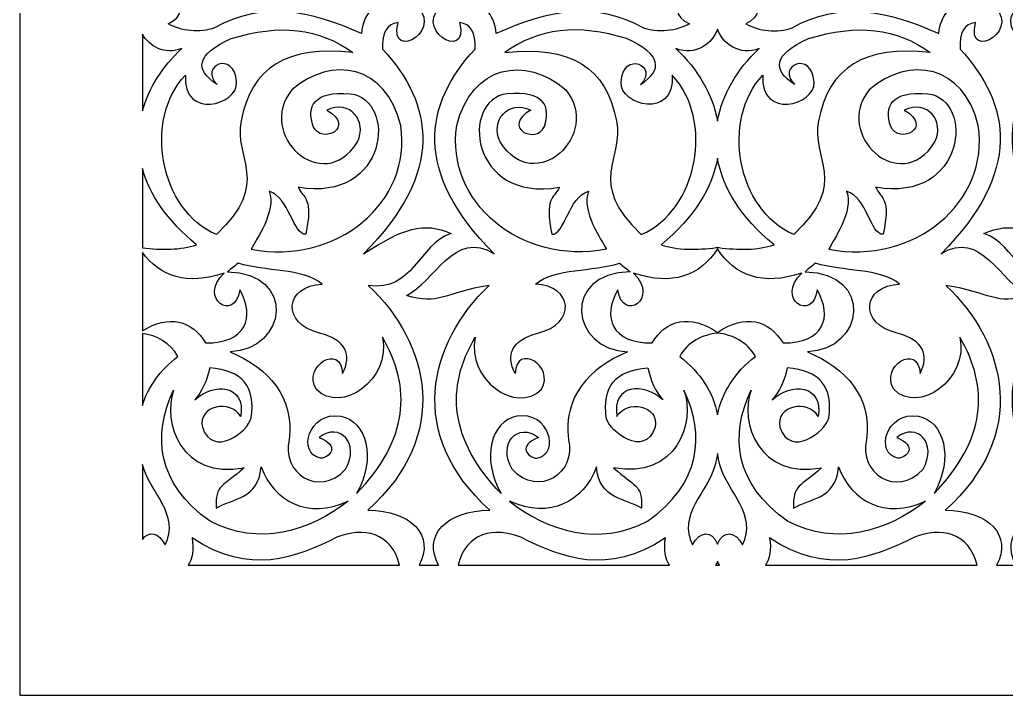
# Model space of a CAD drawing. Header units: millimetres. Extents: x -471 to 529, y -470 to 530.
# Drawn here: x -471 to 30, y -470 to -127 of the extents above; entities that cross this region are included whole.
import ezdxf

# ---------------------------------------------------------------- set-up
doc = ezdxf.new("R2010")
doc.units = ezdxf.units.MM
doc.layers.add('Plan 1', color=7, linetype='Continuous')

msp = doc.modelspace()

# ---------------------------------------------------------------- linework, layer by layer
at = {"layer": 'Plan 1', "color": 17}
for points, knots in [([(-470.84, 529.99), (-470.84, 529.99), (529.16, 529.99), (529.16, 529.99), (529.16, 529.99), (529.16, 529.99), (529.16, -470.01), (529.16, -470.01), (529.16, -470.01), (529.16, -470.01), (-470.84, -470.01), (-470.84, -470.01), (-470.84, -470.01), (-470.84, -470.01), (-470.84, 529.99), (-470.84, 529.99)], [0, 0, 0, 0, 0.2, 0.2, 0.2, 0.2, 0.4, 0.4, 0.4, 0.4, 0.6, 0.6, 0.6, 0.6, 1, 1, 1, 1]), ([(-267.4, 464.04), (-267.4, 464.04), (-259.18, 464.04), (-259.18, 464.04), (-259.18, 464.04), (-267.81, 451.89), (-242.92, 439.17), (-247.68, 458.02), (-247.68, 458.02), (-242.02, 457.47), (-239.41, 452.99), (-239.84, 444.59), (-239.84, 444.59), (-265.67, 416.54), (-271.55, 382.25), (-230.18, 340.74), (-230.18, 340.74), (-250.31, 353.67), (-260.74, 325.81), (-274.63, 319.61), (-274.63, 319.61), (-257.92, 314.32), (-255.46, 321.02), (-232.59, 324.65), (-232.59, 324.65), (-263.75, 295.4), (-274.76, 248.51), (-232.33, 210.64), (-232.33, 210.64), (-257.28, 210.4), (-269.39, 194.33), (-254.22, 176.72), (-254.22, 176.72), (-254.22, 176.72), (-254.21, 176.72), (-254.21, 176.72), (-254.21, 176.72), (-254.21, 176.68), (-254.21, 176.64), (-254.2, 176.61), (-254.2, 176.61), (-254.2, 176.61), (-254.22, 176.61), (-254.22, 176.61), (-254.22, 176.61), (-269.39, 159), (-257.28, 142.94), (-232.33, 142.68), (-232.33, 142.68), (-274.76, 104.82), (-263.75, 57.94), (-232.59, 28.68), (-232.59, 28.68), (-255.46, 32.31), (-257.92, 39.01), (-274.63, 33.71), (-274.63, 33.71), (-260.74, 27.52), (-250.31, -0.34), (-230.18, 12.59), (-230.18, 12.59), (-271.55, -28.92), (-265.67, -63.21), (-239.84, -91.26), (-239.84, -91.26), (-239.41, -99.67), (-242.02, -104.14), (-247.68, -104.69), (-247.68, -104.69), (-242.34, -83.52), (-274.38, -102.17), (-254.36, -115.11), (-254.36, -115.11), (-252.78, -115.81), (-251.14, -116.27), (-249.48, -116.5), (-249.48, -116.5), (-249.48, -116.56), (-249.48, -116.62), (-249.48, -116.68), (-249.48, -116.68), (-249.48, -116.73), (-249.48, -116.79), (-249.48, -116.84), (-249.48, -116.84), (-251.14, -117.07), (-252.78, -117.53), (-254.36, -118.23), (-254.36, -118.23), (-274.38, -131.17), (-242.34, -149.81), (-247.68, -128.65), (-247.68, -128.65), (-242.02, -129.2), (-239.41, -133.67), (-239.84, -142.08), (-239.84, -142.08), (-265.67, -170.12), (-271.55, -204.42), (-230.18, -245.93), (-230.18, -245.93), (-250.31, -233), (-260.74, -260.86), (-274.63, -267.05), (-274.63, -267.05), (-257.92, -272.35), (-255.46, -265.65), (-232.59, -262.01), (-232.59, -262.01), (-263.75, -291.27), (-274.76, -338.16), (-232.33, -376.02), (-232.33, -376.02), (-254.46, -376.25), (-266.49, -388.91), (-258.34, -404.05), (-258.34, -404.05), (-258.34, -404.05), (-268.24, -404.05), (-268.24, -404.05), (-268.24, -404.05), (-260.1, -388.91), (-272.13, -376.25), (-294.25, -376.02), (-294.25, -376.02), (-251.82, -338.16), (-262.83, -291.27), (-293.99, -262.01), (-293.99, -262.01), (-271.12, -265.65), (-268.66, -241.01), (-251.95, -235.71), (-251.95, -235.71), (-265.84, -229.52), (-276.27, -233), (-296.4, -245.93), (-296.4, -245.93), (-255.03, -204.42), (-260.92, -170.12), (-286.74, -142.08), (-286.74, -142.08), (-287.18, -133.67), (-284.56, -129.2), (-278.9, -128.65), (-278.9, -128.65), (-284.25, -149.81), (-252.2, -131.17), (-272.22, -118.23), (-272.22, -118.23), (-273.78, -117.54), (-275.41, -117.08), (-277.05, -116.85), (-277.05, -116.85), (-277.05, -116.79), (-277.04, -116.73), (-277.04, -116.67), (-277.04, -116.67), (-277.04, -116.61), (-277.05, -116.55), (-277.05, -116.49), (-277.05, -116.49), (-275.41, -116.26), (-273.78, -115.8), (-272.22, -115.11), (-272.22, -115.11), (-252.2, -102.17), (-284.25, -83.52), (-278.9, -104.69), (-278.9, -104.69), (-284.56, -104.14), (-287.18, -99.67), (-286.74, -91.26), (-286.74, -91.26), (-260.92, -63.21), (-255.03, -28.92), (-296.4, 12.59), (-296.4, 12.59), (-276.27, -0.34), (-265.84, -3.82), (-251.95, 2.37), (-251.95, 2.37), (-268.66, 7.67), (-271.12, 32.31), (-293.99, 28.68), (-293.99, 28.68), (-262.83, 57.94), (-251.82, 104.82), (-294.25, 142.68), (-294.25, 142.68), (-269.4, 142.93), (-257.28, 158.88), (-272.2, 176.41), (-272.2, 176.41), (-272.2, 176.56), (-272.22, 176.71), (-272.25, 176.86), (-272.25, 176.86), (-257.26, 194.41), (-269.37, 210.4), (-294.25, 210.64), (-294.25, 210.64), (-251.82, 248.51), (-262.83, 295.4), (-293.99, 324.65), (-293.99, 324.65), (-271.12, 321.02), (-268.66, 345.65), (-251.95, 350.96), (-251.95, 350.96), (-265.84, 357.16), (-276.27, 353.67), (-296.4, 340.74), (-296.4, 340.74), (-255.03, 382.25), (-260.92, 416.54), (-286.74, 444.59), (-286.74, 444.59), (-287.18, 452.99), (-284.56, 457.47), (-278.9, 458.02), (-278.9, 458.02), (-283.66, 439.17), (-258.77, 451.89), (-267.4, 464.04)], [0, 0, 0, 0, 0.017544, 0.017544, 0.017544, 0.017544, 0.035088, 0.035088, 0.035088, 0.035088, 0.052632, 0.052632, 0.052632, 0.052632, 0.070175, 0.070175, 0.070175, 0.070175, 0.087719, 0.087719, 0.087719, 0.087719, 0.105263, 0.105263, 0.105263, 0.105263, 0.122807, 0.122807, 0.122807, 0.122807, 0.140351, 0.140351, 0.140351, 0.140351, 0.157895, 0.157895, 0.157895, 0.157895, 0.175439, 0.175439, 0.175439, 0.175439, 0.192982, 0.192982, 0.192982, 0.192982, 0.210526, 0.210526, 0.210526, 0.210526, 0.22807, 0.22807, 0.22807, 0.22807, 0.245614, 0.245614, 0.245614, 0.245614, 0.263158, 0.263158, 0.263158, 0.263158, 0.280702, 0.280702, 0.280702, 0.280702, 0.298246, 0.298246, 0.298246, 0.298246, 0.315789, 0.315789, 0.315789, 0.315789, 0.333333, 0.333333, 0.333333, 0.333333, 0.350877, 0.350877, 0.350877, 0.350877, 0.368421, 0.368421, 0.368421, 0.368421, 0.385965, 0.385965, 0.385965, 0.385965, 0.403509, 0.403509, 0.403509, 0.403509, 0.421053, 0.421053, 0.421053, 0.421053, 0.438596, 0.438596, 0.438596, 0.438596, 0.45614, 0.45614, 0.45614, 0.45614, 0.473684, 0.473684, 0.473684, 0.473684, 0.491228, 0.491228, 0.491228, 0.491228, 0.508772, 0.508772, 0.508772, 0.508772, 0.526316, 0.526316, 0.526316, 0.526316, 0.54386, 0.54386, 0.54386, 0.54386, 0.561404, 0.561404, 0.561404, 0.561404, 0.578947, 0.578947, 0.578947, 0.578947, 0.596491, 0.596491, 0.596491, 0.596491, 0.614035, 0.614035, 0.614035, 0.614035, 0.631579, 0.631579, 0.631579, 0.631579, 0.649123, 0.649123, 0.649123, 0.649123, 0.666667, 0.666667, 0.666667, 0.666667, 0.684211, 0.684211, 0.684211, 0.684211, 0.701754, 0.701754, 0.701754, 0.701754, 0.719298, 0.719298, 0.719298, 0.719298, 0.736842, 0.736842, 0.736842, 0.736842, 0.754386, 0.754386, 0.754386, 0.754386, 0.77193, 0.77193, 0.77193, 0.77193, 0.789474, 0.789474, 0.789474, 0.789474, 0.807018, 0.807018, 0.807018, 0.807018, 0.824561, 0.824561, 0.824561, 0.824561, 0.842105, 0.842105, 0.842105, 0.842105, 0.859649, 0.859649, 0.859649, 0.859649, 0.877193, 0.877193, 0.877193, 0.877193, 0.894737, 0.894737, 0.894737, 0.894737, 0.912281, 0.912281, 0.912281, 0.912281, 0.929825, 0.929825, 0.929825, 0.929825, 0.947368, 0.947368, 0.947368, 0.947368, 0.964912, 0.964912, 0.964912, 0.964912, 1, 1, 1, 1]), ([(25.58, 464.04), (25.58, 464.04), (33.8, 464.04), (33.8, 464.04), (33.8, 464.04), (25.17, 451.89), (50.07, 439.17), (45.3, 458.02), (45.3, 458.02), (50.97, 457.47), (53.57, 452.99), (53.15, 444.59), (53.15, 444.59), (27.33, 416.54), (21.43, 382.25), (62.8, 340.74), (62.8, 340.74), (42.68, 353.67), (32.25, 357.16), (18.35, 350.96), (18.35, 350.96), (35.06, 345.65), (37.53, 321.02), (60.39, 324.65), (60.39, 324.65), (29.23, 295.4), (18.23, 248.51), (60.65, 210.64), (60.65, 210.64), (35.77, 210.4), (23.65, 194.41), (38.65, 176.86), (38.65, 176.86), (38.62, 176.71), (38.62, 176.56), (38.59, 176.41), (38.59, 176.41), (23.68, 158.88), (35.81, 142.93), (60.65, 142.68), (60.65, 142.68), (18.23, 104.82), (29.23, 57.94), (60.39, 28.68), (60.39, 28.68), (37.53, 32.31), (35.06, 7.67), (18.35, 2.37), (18.35, 2.37), (32.25, -3.82), (42.68, -0.34), (62.8, 12.59), (62.8, 12.59), (21.43, -28.92), (27.33, -63.21), (53.15, -91.26), (53.15, -91.26), (53.57, -99.67), (50.97, -104.14), (45.3, -104.69), (45.3, -104.69), (50.66, -83.52), (18.6, -102.17), (38.62, -115.11), (38.62, -115.11), (40.19, -115.8), (41.81, -116.26), (43.45, -116.49), (43.45, -116.49), (43.45, -116.55), (43.45, -116.61), (43.45, -116.67), (43.45, -116.67), (43.45, -116.73), (43.45, -116.79), (43.45, -116.85), (43.45, -116.85), (41.81, -117.08), (40.19, -117.54), (38.62, -118.23), (38.62, -118.23), (18.6, -131.17), (50.66, -149.81), (45.3, -128.65), (45.3, -128.65), (50.97, -129.2), (53.57, -133.67), (53.15, -142.08), (53.15, -142.08), (27.33, -170.12), (21.43, -204.42), (62.8, -245.93), (62.8, -245.93), (42.68, -233), (32.25, -229.52), (18.35, -235.71), (18.35, -235.71), (35.06, -241.01), (37.53, -265.65), (60.39, -262.01), (60.39, -262.01), (29.23, -291.27), (18.23, -338.16), (60.65, -376.02), (60.65, -376.02), (38.53, -376.25), (26.5, -388.91), (34.65, -404.05), (34.65, -404.05), (34.65, -404.05), (24.74, -404.05), (24.74, -404.05), (24.74, -404.05), (32.89, -388.91), (20.86, -376.25), (-1.27, -376.02), (-1.27, -376.02), (41.17, -338.16), (30.15, -291.27), (-1.01, -262.01), (-1.01, -262.01), (21.86, -265.65), (24.32, -272.35), (41.04, -267.05), (41.04, -267.05), (27.15, -260.86), (16.72, -233), (-3.41, -245.93), (-3.41, -245.93), (37.96, -204.42), (32.06, -170.12), (6.25, -142.08), (6.25, -142.08), (5.81, -133.67), (8.43, -129.2), (14.08, -128.65), (14.08, -128.65), (8.74, -149.81), (40.78, -131.17), (20.76, -118.23), (20.76, -118.23), (19.19, -117.53), (17.54, -117.07), (15.88, -116.84), (15.88, -116.84), (15.88, -116.79), (15.89, -116.73), (15.89, -116.68), (15.89, -116.68), (15.89, -116.62), (15.88, -116.56), (15.88, -116.5), (15.88, -116.5), (17.54, -116.27), (19.19, -115.81), (20.76, -115.11), (20.76, -115.11), (40.78, -102.17), (8.74, -83.52), (14.08, -104.69), (14.08, -104.69), (8.43, -104.14), (5.81, -99.67), (6.25, -91.26), (6.25, -91.26), (32.06, -63.21), (37.96, -28.92), (-3.41, 12.59), (-3.41, 12.59), (16.72, -0.34), (27.15, 27.52), (41.04, 33.71), (41.04, 33.71), (24.32, 39.01), (21.86, 32.31), (-1.01, 28.68), (-1.01, 28.68), (30.15, 57.94), (41.17, 104.82), (-1.27, 142.68), (-1.27, 142.68), (23.68, 142.94), (35.79, 159), (20.62, 176.61), (20.62, 176.61), (20.62, 176.61), (20.61, 176.61), (20.61, 176.61), (20.61, 176.61), (20.62, 176.64), (20.62, 176.68), (20.62, 176.72), (20.62, 176.72), (20.62, 176.72), (20.62, 176.72), (20.62, 176.72), (20.62, 176.72), (35.79, 194.33), (23.68, 210.4), (-1.27, 210.64), (-1.27, 210.64), (41.17, 248.51), (30.15, 295.4), (-1.01, 324.65), (-1.01, 324.65), (21.86, 321.02), (24.32, 314.32), (41.04, 319.61), (41.04, 319.61), (27.15, 325.81), (16.72, 353.67), (-3.41, 340.74), (-3.41, 340.74), (37.96, 382.25), (32.06, 416.54), (6.25, 444.59), (6.25, 444.59), (5.81, 452.99), (8.43, 457.47), (14.08, 458.02), (14.08, 458.02), (9.32, 439.17), (34.21, 451.89), (25.58, 464.04)], [0, 0, 0, 0, 0.017544, 0.017544, 0.017544, 0.017544, 0.035088, 0.035088, 0.035088, 0.035088, 0.052632, 0.052632, 0.052632, 0.052632, 0.070175, 0.070175, 0.070175, 0.070175, 0.087719, 0.087719, 0.087719, 0.087719, 0.105263, 0.105263, 0.105263, 0.105263, 0.122807, 0.122807, 0.122807, 0.122807, 0.140351, 0.140351, 0.140351, 0.140351, 0.157895, 0.157895, 0.157895, 0.157895, 0.175439, 0.175439, 0.175439, 0.175439, 0.192982, 0.192982, 0.192982, 0.192982, 0.210526, 0.210526, 0.210526, 0.210526, 0.22807, 0.22807, 0.22807, 0.22807, 0.245614, 0.245614, 0.245614, 0.245614, 0.263158, 0.263158, 0.263158, 0.263158, 0.280702, 0.280702, 0.280702, 0.280702, 0.298246, 0.298246, 0.298246, 0.298246, 0.315789, 0.315789, 0.315789, 0.315789, 0.333333, 0.333333, 0.333333, 0.333333, 0.350877, 0.350877, 0.350877, 0.350877, 0.368421, 0.368421, 0.368421, 0.368421, 0.385965, 0.385965, 0.385965, 0.385965, 0.403509, 0.403509, 0.403509, 0.403509, 0.421053, 0.421053, 0.421053, 0.421053, 0.438596, 0.438596, 0.438596, 0.438596, 0.45614, 0.45614, 0.45614, 0.45614, 0.473684, 0.473684, 0.473684, 0.473684, 0.491228, 0.491228, 0.491228, 0.491228, 0.508772, 0.508772, 0.508772, 0.508772, 0.526316, 0.526316, 0.526316, 0.526316, 0.54386, 0.54386, 0.54386, 0.54386, 0.561404, 0.561404, 0.561404, 0.561404, 0.578947, 0.578947, 0.578947, 0.578947, 0.596491, 0.596491, 0.596491, 0.596491, 0.614035, 0.614035, 0.614035, 0.614035, 0.631579, 0.631579, 0.631579, 0.631579, 0.649123, 0.649123, 0.649123, 0.649123, 0.666667, 0.666667, 0.666667, 0.666667, 0.684211, 0.684211, 0.684211, 0.684211, 0.701754, 0.701754, 0.701754, 0.701754, 0.719298, 0.719298, 0.719298, 0.719298, 0.736842, 0.736842, 0.736842, 0.736842, 0.754386, 0.754386, 0.754386, 0.754386, 0.77193, 0.77193, 0.77193, 0.77193, 0.789474, 0.789474, 0.789474, 0.789474, 0.807018, 0.807018, 0.807018, 0.807018, 0.824561, 0.824561, 0.824561, 0.824561, 0.842105, 0.842105, 0.842105, 0.842105, 0.859649, 0.859649, 0.859649, 0.859649, 0.877193, 0.877193, 0.877193, 0.877193, 0.894737, 0.894737, 0.894737, 0.894737, 0.912281, 0.912281, 0.912281, 0.912281, 0.929825, 0.929825, 0.929825, 0.929825, 0.947368, 0.947368, 0.947368, 0.947368, 0.964912, 0.964912, 0.964912, 0.964912, 1, 1, 1, 1]), ([(-392.83, -117.36), (-388.11, -119.3), (-387.61, -125.59), (-395.49, -129.31), (-395.49, -129.31), (-389.18, -132.8), (-379.27, -134.24), (-371.98, -131.27), (-371.98, -131.27), (-347.92, -117.78), (-323.32, -122.37), (-297.52, -134.22), (-297.52, -134.22), (-296.73, -124.12), (-289.96, -118.07), (-282.36, -116.89), (-282.36, -116.89), (-282.36, -116.81), (-282.37, -116.74), (-282.37, -116.67), (-282.37, -116.67), (-282.37, -116.6), (-282.36, -116.52), (-282.36, -116.45), (-282.36, -116.45), (-289.96, -115.27), (-296.73, -109.22), (-297.52, -99.12), (-297.52, -99.12), (-323.32, -110.97), (-347.92, -115.56), (-371.98, -102.07), (-371.98, -102.07), (-379.27, -99.1), (-389.18, -100.54), (-395.49, -104.03), (-395.49, -104.03), (-387.55, -107.77), (-388.12, -114.13), (-392.93, -116.02), (-392.93, -116.02), (-392.86, -116.41), (-392.83, -116.82), (-392.83, -117.25), (-392.83, -117.25), (-392.83, -117.28), (-392.83, -117.32), (-392.83, -117.36)], [0, 0, 0, 0, 0.076923, 0.076923, 0.076923, 0.076923, 0.153846, 0.153846, 0.153846, 0.153846, 0.230769, 0.230769, 0.230769, 0.230769, 0.307692, 0.307692, 0.307692, 0.307692, 0.384615, 0.384615, 0.384615, 0.384615, 0.461538, 0.461538, 0.461538, 0.461538, 0.538462, 0.538462, 0.538462, 0.538462, 0.615385, 0.615385, 0.615385, 0.615385, 0.692308, 0.692308, 0.692308, 0.692308, 0.769231, 0.769231, 0.769231, 0.769231, 0.846154, 0.846154, 0.846154, 0.846154, 1, 1, 1, 1]), ([(-134.13, -117.53), (-134.14, -117.44), (-134.14, -117.34), (-134.14, -117.25), (-134.14, -117.25), (-134.14, -116.77), (-134.09, -116.31), (-134.01, -115.87), (-134.01, -115.87), (-138.49, -113.81), (-138.83, -107.68), (-131.09, -104.03), (-131.09, -104.03), (-137.4, -100.54), (-147.31, -99.1), (-154.6, -102.07), (-154.6, -102.07), (-178.66, -115.56), (-203.26, -110.97), (-229.07, -99.12), (-229.07, -99.12), (-229.86, -109.24), (-236.65, -115.29), (-244.28, -116.46), (-244.28, -116.46), (-244.27, -116.53), (-244.27, -116.61), (-244.27, -116.68), (-244.27, -116.68), (-244.27, -116.75), (-244.27, -116.81), (-244.28, -116.88), (-244.28, -116.88), (-236.65, -118.04), (-229.86, -124.09), (-229.07, -134.22), (-229.07, -134.22), (-203.26, -122.37), (-178.66, -117.78), (-154.6, -131.27), (-154.6, -131.27), (-147.31, -134.24), (-137.4, -132.8), (-131.09, -129.31), (-131.09, -129.31), (-138.76, -125.69), (-138.49, -119.64), (-134.13, -117.53)], [0, 0, 0, 0, 0.076923, 0.076923, 0.076923, 0.076923, 0.153846, 0.153846, 0.153846, 0.153846, 0.230769, 0.230769, 0.230769, 0.230769, 0.307692, 0.307692, 0.307692, 0.307692, 0.384615, 0.384615, 0.384615, 0.384615, 0.461538, 0.461538, 0.461538, 0.461538, 0.538462, 0.538462, 0.538462, 0.538462, 0.615385, 0.615385, 0.615385, 0.615385, 0.692308, 0.692308, 0.692308, 0.692308, 0.769231, 0.769231, 0.769231, 0.769231, 0.846154, 0.846154, 0.846154, 0.846154, 1, 1, 1, 1]), ([(-99.46, -117.53), (-99.46, -117.44), (-99.46, -117.34), (-99.46, -117.25), (-99.46, -117.25), (-99.46, -116.77), (-99.5, -116.31), (-99.59, -115.87), (-99.59, -115.87), (-95.11, -113.81), (-94.77, -107.68), (-102.5, -104.03), (-102.5, -104.03), (-96.2, -100.54), (-86.28, -99.1), (-78.99, -102.07), (-78.99, -102.07), (-54.93, -115.56), (-30.34, -110.97), (-4.53, -99.12), (-4.53, -99.12), (-3.74, -109.24), (3.05, -115.29), (10.68, -116.46), (10.68, -116.46), (10.68, -116.53), (10.68, -116.61), (10.68, -116.68), (10.68, -116.68), (10.68, -116.75), (10.68, -116.81), (10.68, -116.88), (10.68, -116.88), (3.05, -118.04), (-3.74, -124.09), (-4.53, -134.22), (-4.53, -134.22), (-30.34, -122.37), (-54.93, -117.78), (-78.99, -131.27), (-78.99, -131.27), (-86.28, -134.24), (-96.2, -132.8), (-102.5, -129.31), (-102.5, -129.31), (-94.84, -125.69), (-95.11, -119.64), (-99.46, -117.53)], [0, 0, 0, 0, 0.076923, 0.076923, 0.076923, 0.076923, 0.153846, 0.153846, 0.153846, 0.153846, 0.230769, 0.230769, 0.230769, 0.230769, 0.307692, 0.307692, 0.307692, 0.307692, 0.384615, 0.384615, 0.384615, 0.384615, 0.461538, 0.461538, 0.461538, 0.461538, 0.538462, 0.538462, 0.538462, 0.538462, 0.615385, 0.615385, 0.615385, 0.615385, 0.692308, 0.692308, 0.692308, 0.692308, 0.769231, 0.769231, 0.769231, 0.769231, 0.846154, 0.846154, 0.846154, 0.846154, 1, 1, 1, 1]), ([(-370.66, -160.03), (-380.34, -150.6), (-361.89, -142.46), (-360.83, -158.85), (-360.83, -158.85), (-360.01, -170.68), (-388.32, -177.99), (-386.79, -155.3), (-386.79, -155.3), (-408.12, -177.81), (-399.97, -223.89), (-371.06, -236.17), (-371.06, -236.17), (-342.68, -209.48), (-362.68, -197.77), (-358.48, -178.57), (-358.48, -178.57), (-353.68, -151.51), (-334.8, -139.94), (-301.86, -143.86), (-301.86, -143.86), (-318.67, -131.51), (-339.24, -129.14), (-363.59, -136.76), (-363.59, -136.76), (-381.63, -144.88), (-382.14, -152.6), (-370.66, -160.03)], [0, 0, 0, 0, 0.125, 0.125, 0.125, 0.125, 0.25, 0.25, 0.25, 0.25, 0.375, 0.375, 0.375, 0.375, 0.5, 0.5, 0.5, 0.5, 0.625, 0.625, 0.625, 0.625, 0.75, 0.75, 0.75, 0.75, 1, 1, 1, 1]), ([(-155.92, -160.03), (-146.24, -150.6), (-164.7, -142.46), (-165.75, -158.85), (-165.75, -158.85), (-166.58, -170.68), (-138.27, -177.99), (-139.79, -155.3), (-139.79, -155.3), (-118.46, -177.81), (-126.61, -223.89), (-155.52, -236.17), (-155.52, -236.17), (-183.91, -209.48), (-163.91, -197.77), (-168.1, -178.57), (-168.1, -178.57), (-172.91, -151.51), (-191.78, -139.94), (-224.72, -143.86), (-224.72, -143.86), (-207.91, -131.51), (-187.34, -129.14), (-162.99, -136.76), (-162.99, -136.76), (-144.95, -144.88), (-144.44, -152.6), (-155.92, -160.03)], [0, 0, 0, 0, 0.125, 0.125, 0.125, 0.125, 0.25, 0.25, 0.25, 0.25, 0.375, 0.375, 0.375, 0.375, 0.5, 0.5, 0.5, 0.5, 0.625, 0.625, 0.625, 0.625, 0.75, 0.75, 0.75, 0.75, 1, 1, 1, 1]), ([(-77.68, -160.03), (-87.36, -150.6), (-68.91, -142.46), (-67.85, -158.85), (-67.85, -158.85), (-67.03, -170.68), (-95.33, -177.99), (-93.8, -155.3), (-93.8, -155.3), (-115.14, -177.81), (-106.99, -223.89), (-78.08, -236.17), (-78.08, -236.17), (-49.69, -209.48), (-69.69, -197.77), (-65.49, -178.57), (-65.49, -178.57), (-60.69, -151.51), (-41.82, -139.94), (-8.88, -143.86), (-8.88, -143.86), (-25.68, -131.51), (-46.25, -129.14), (-70.61, -136.76), (-70.61, -136.76), (-88.64, -144.88), (-89.16, -152.6), (-77.68, -160.03)], [0, 0, 0, 0, 0.125, 0.125, 0.125, 0.125, 0.25, 0.25, 0.25, 0.25, 0.375, 0.375, 0.375, 0.375, 0.5, 0.5, 0.5, 0.5, 0.625, 0.625, 0.625, 0.625, 0.75, 0.75, 0.75, 0.75, 1, 1, 1, 1]), ([(-408.6, -173.4), (-408.6, -173.4), (-408.6, -134.59), (-408.6, -134.59), (-408.6, -134.59), (-405.19, -140.62), (-397.26, -145.31), (-388.63, -141.76), (-388.63, -141.76), (-398.51, -151.07), (-405.4, -161.89), (-408.6, -173.4)], [0, 0, 0, 0, 0.25, 0.25, 0.25, 0.25, 0.5, 0.5, 0.5, 0.5, 1, 1, 1, 1]), ([(-116.8, -131.92), (-114.48, -139.09), (-105.51, -145.82), (-95.64, -141.76), (-95.64, -141.76), (-107, -152.47), (-114.41, -165.17), (-116.8, -178.61), (-116.8, -178.61), (-119.18, -165.17), (-126.59, -152.47), (-137.95, -141.76), (-137.95, -141.76), (-128.08, -145.82), (-119.12, -139.09), (-116.8, -131.92)], [0, 0, 0, 0, 0.2, 0.2, 0.2, 0.2, 0.4, 0.4, 0.4, 0.4, 0.6, 0.6, 0.6, 0.6, 1, 1, 1, 1]), ([(-353.37, -243.66), (-351.14, -239.19), (-340.47, -224.29), (-344.27, -214.25), (-344.27, -214.25), (-334.12, -217.23), (-332.17, -236.38), (-325.73, -236.09), (-325.73, -236.09), (-321.85, -217.53), (-326.63, -218.06), (-329.62, -212.22), (-329.62, -212.22), (-283.8, -220.07), (-279.21, -167.75), (-303.04, -164.77), (-303.04, -164.77), (-321.83, -163.03), (-325.42, -171.46), (-321.91, -181.33), (-321.91, -181.33), (-317.62, -190.89), (-299.78, -181.64), (-315.1, -173.05), (-315.1, -173.05), (-303.27, -167.6), (-294.36, -178.42), (-299.5, -189.22), (-299.5, -189.22), (-317.19, -217.37), (-351.21, -185.12), (-332.81, -162.84), (-332.81, -162.84), (-312.4, -145.1), (-284.92, -150.15), (-277.49, -180.94), (-277.49, -180.94), (-271.59, -219.73), (-309.98, -251.95), (-353.37, -243.66)], [0, 0, 0, 0, 0.090909, 0.090909, 0.090909, 0.090909, 0.181818, 0.181818, 0.181818, 0.181818, 0.272727, 0.272727, 0.272727, 0.272727, 0.363636, 0.363636, 0.363636, 0.363636, 0.454545, 0.454545, 0.454545, 0.454545, 0.545455, 0.545455, 0.545455, 0.545455, 0.636364, 0.636364, 0.636364, 0.636364, 0.727273, 0.727273, 0.727273, 0.727273, 0.818182, 0.818182, 0.818182, 0.818182, 1, 1, 1, 1]), ([(-173.21, -243.66), (-175.44, -239.19), (-186.11, -224.29), (-182.31, -214.25), (-182.31, -214.25), (-192.46, -217.23), (-194.41, -236.38), (-200.86, -236.09), (-200.86, -236.09), (-204.73, -217.53), (-199.96, -218.06), (-196.96, -212.22), (-196.96, -212.22), (-242.78, -220.07), (-247.37, -167.75), (-223.55, -164.77), (-223.55, -164.77), (-204.75, -163.03), (-201.16, -171.46), (-204.67, -181.33), (-204.67, -181.33), (-208.96, -190.89), (-226.8, -181.64), (-211.49, -173.05), (-211.49, -173.05), (-223.31, -167.6), (-232.22, -178.42), (-227.08, -189.22), (-227.08, -189.22), (-209.39, -217.37), (-175.37, -185.12), (-193.77, -162.84), (-193.77, -162.84), (-214.18, -145.1), (-241.66, -150.15), (-249.09, -180.94), (-249.09, -180.94), (-255, -219.73), (-216.6, -251.95), (-173.21, -243.66)], [0, 0, 0, 0, 0.090909, 0.090909, 0.090909, 0.090909, 0.181818, 0.181818, 0.181818, 0.181818, 0.272727, 0.272727, 0.272727, 0.272727, 0.363636, 0.363636, 0.363636, 0.363636, 0.454545, 0.454545, 0.454545, 0.454545, 0.545455, 0.545455, 0.545455, 0.545455, 0.636364, 0.636364, 0.636364, 0.636364, 0.727273, 0.727273, 0.727273, 0.727273, 0.818182, 0.818182, 0.818182, 0.818182, 1, 1, 1, 1]), ([(-60.38, -243.66), (-58.16, -239.19), (-47.48, -224.29), (-51.29, -214.25), (-51.29, -214.25), (-41.13, -217.23), (-39.18, -236.38), (-32.75, -236.09), (-32.75, -236.09), (-28.86, -217.53), (-33.64, -218.06), (-36.63, -212.22), (-36.63, -212.22), (9.19, -220.07), (13.77, -167.75), (-10.05, -164.77), (-10.05, -164.77), (-28.84, -163.03), (-32.43, -171.46), (-28.92, -181.33), (-28.92, -181.33), (-24.62, -190.89), (-6.79, -181.64), (-22.11, -173.05), (-22.11, -173.05), (-10.29, -167.6), (-1.38, -178.42), (-6.51, -189.22), (-6.51, -189.22), (-24.21, -217.37), (-58.23, -185.12), (-39.83, -162.84), (-39.83, -162.84), (-19.41, -145.1), (8.06, -150.15), (15.5, -180.94), (15.5, -180.94), (21.4, -219.73), (-17, -251.95), (-60.38, -243.66)], [0, 0, 0, 0, 0.090909, 0.090909, 0.090909, 0.090909, 0.181818, 0.181818, 0.181818, 0.181818, 0.272727, 0.272727, 0.272727, 0.272727, 0.363636, 0.363636, 0.363636, 0.363636, 0.454545, 0.454545, 0.454545, 0.454545, 0.545455, 0.545455, 0.545455, 0.545455, 0.636364, 0.636364, 0.636364, 0.636364, 0.727273, 0.727273, 0.727273, 0.727273, 0.818182, 0.818182, 0.818182, 0.818182, 1, 1, 1, 1]), ([(-116.8, -197.46), (-114.14, -212.42), (-105.05, -227.57), (-88.14, -241.36), (-88.14, -241.36), (-96.32, -244.21), (-106.45, -244.1), (-116.34, -242.81), (-116.34, -242.81), (-116.32, -242.76), (-116.29, -242.72), (-116.26, -242.67), (-116.26, -242.67), (-116.44, -242.7), (-116.62, -242.72), (-116.8, -242.74), (-116.8, -242.74), (-116.98, -242.72), (-117.16, -242.7), (-117.34, -242.67), (-117.34, -242.67), (-117.31, -242.72), (-117.28, -242.76), (-117.26, -242.81), (-117.26, -242.81), (-127.15, -244.1), (-137.27, -244.21), (-145.46, -241.36), (-145.46, -241.36), (-128.55, -227.57), (-119.45, -212.42), (-116.8, -197.46)], [0, 0, 0, 0, 0.111111, 0.111111, 0.111111, 0.111111, 0.222222, 0.222222, 0.222222, 0.222222, 0.333333, 0.333333, 0.333333, 0.333333, 0.444444, 0.444444, 0.444444, 0.444444, 0.555556, 0.555556, 0.555556, 0.555556, 0.666667, 0.666667, 0.666667, 0.666667, 0.777778, 0.777778, 0.777778, 0.777778, 1, 1, 1, 1]), ([(-408.6, -242.9), (-408.6, -242.9), (-408.6, -202.67), (-408.6, -202.67), (-408.6, -202.67), (-404.92, -215.92), (-396.07, -229.17), (-381.12, -241.36), (-381.12, -241.36), (-389.11, -244.14), (-398.94, -244.1), (-408.6, -242.9)], [0, 0, 0, 0, 0.25, 0.25, 0.25, 0.25, 0.5, 0.5, 0.5, 0.5, 1, 1, 1, 1]), ([(-408.6, -285.1), (-408.6, -285.1), (-408.6, -245.23), (-408.6, -245.23), (-408.6, -245.23), (-399.67, -257.53), (-385.99, -262.13), (-367.08, -255.78), (-367.08, -255.78), (-380.8, -268.81), (-361.53, -281.07), (-359.24, -264.3), (-359.24, -264.3), (-351.08, -278.06), (-356.2, -291.6), (-376.55, -291.16), (-376.55, -291.16), (-383.44, -279.78), (-395.17, -276.55), (-408.6, -285.1)], [0, 0, 0, 0, 0.166667, 0.166667, 0.166667, 0.166667, 0.333333, 0.333333, 0.333333, 0.333333, 0.5, 0.5, 0.5, 0.5, 0.666667, 0.666667, 0.666667, 0.666667, 1, 1, 1, 1]), ([(-116.8, -243.51), (-107.91, -257.09), (-93.86, -262.41), (-74.09, -255.78), (-74.09, -255.78), (-87.81, -268.81), (-68.54, -281.07), (-66.26, -264.3), (-66.26, -264.3), (-58.09, -278.06), (-63.21, -291.6), (-83.57, -291.16), (-83.57, -291.16), (-90.66, -279.45), (-102.87, -276.37), (-116.8, -285.87), (-116.8, -285.87), (-130.73, -276.37), (-142.94, -279.45), (-150.03, -291.16), (-150.03, -291.16), (-170.39, -291.6), (-175.51, -278.06), (-167.34, -264.3), (-167.34, -264.3), (-165.05, -281.07), (-145.79, -268.81), (-159.51, -255.78), (-159.51, -255.78), (-139.74, -262.41), (-125.69, -257.09), (-116.8, -243.51)], [0, 0, 0, 0, 0.111111, 0.111111, 0.111111, 0.111111, 0.222222, 0.222222, 0.222222, 0.222222, 0.333333, 0.333333, 0.333333, 0.333333, 0.444444, 0.444444, 0.444444, 0.444444, 0.555556, 0.555556, 0.555556, 0.555556, 0.666667, 0.666667, 0.666667, 0.666667, 0.777778, 0.777778, 0.777778, 0.777778, 1, 1, 1, 1]), ([(-364.12, -295.71), (-335.25, -294.62), (-330.28, -255.74), (-365.41, -255.09), (-365.41, -255.09), (-363.62, -253.65), (-361.82, -252.21), (-360.02, -250.77), (-360.02, -250.77), (-346.24, -255.16), (-327.51, -253.08), (-317.39, -261.36), (-317.39, -261.36), (-336.39, -262.08), (-338.43, -281.46), (-318.69, -286.2), (-318.69, -286.2), (-305.05, -289.98), (-302.31, -297.19), (-307.05, -306.73), (-307.05, -306.73), (-307.63, -291.03), (-327.58, -302.77), (-320.41, -314.72), (-320.41, -314.72), (-307.76, -327.79), (-282.22, -309.57), (-286.81, -288.36), (-286.81, -288.36), (-271.81, -313.98), (-273.6, -340.31), (-299.94, -367.65), (-299.94, -367.65), (-289.65, -349.48), (-294.95, -330.88), (-307.91, -328.33), (-307.91, -328.33), (-324.51, -325.87), (-330.15, -347.29), (-318.25, -349.72), (-318.25, -349.72), (-313.27, -349.44), (-308.22, -343.39), (-318.89, -339.14), (-318.89, -339.14), (-308.38, -331.14), (-298.03, -342.16), (-305.55, -355.34), (-305.55, -355.34), (-319.21, -369.95), (-338.18, -357.22), (-334.18, -340.22), (-334.18, -340.22), (-331.46, -318.47), (-344.46, -304.06), (-364.12, -295.71)], [0, 0, 0, 0, 0.066667, 0.066667, 0.066667, 0.066667, 0.133333, 0.133333, 0.133333, 0.133333, 0.2, 0.2, 0.2, 0.2, 0.266667, 0.266667, 0.266667, 0.266667, 0.333333, 0.333333, 0.333333, 0.333333, 0.4, 0.4, 0.4, 0.4, 0.466667, 0.466667, 0.466667, 0.466667, 0.533333, 0.533333, 0.533333, 0.533333, 0.6, 0.6, 0.6, 0.6, 0.666667, 0.666667, 0.666667, 0.666667, 0.733333, 0.733333, 0.733333, 0.733333, 0.8, 0.8, 0.8, 0.8, 0.866667, 0.866667, 0.866667, 0.866667, 1, 1, 1, 1]), ([(-162.46, -295.71), (-191.33, -294.62), (-196.3, -255.74), (-161.17, -255.09), (-161.17, -255.09), (-162.96, -253.65), (-164.76, -252.21), (-166.56, -250.77), (-166.56, -250.77), (-180.34, -255.16), (-199.07, -253.08), (-209.2, -261.36), (-209.2, -261.36), (-190.2, -262.08), (-188.15, -281.46), (-207.9, -286.2), (-207.9, -286.2), (-221.54, -289.98), (-224.27, -297.19), (-219.53, -306.73), (-219.53, -306.73), (-218.95, -291.03), (-199, -302.77), (-206.18, -314.72), (-206.18, -314.72), (-218.82, -327.79), (-244.36, -309.57), (-239.77, -288.36), (-239.77, -288.36), (-254.78, -313.98), (-252.98, -340.31), (-226.64, -367.65), (-226.64, -367.65), (-236.93, -349.48), (-231.63, -330.88), (-218.67, -328.33), (-218.67, -328.33), (-202.07, -325.87), (-196.44, -347.29), (-208.33, -349.72), (-208.33, -349.72), (-213.31, -349.44), (-218.36, -343.39), (-207.69, -339.14), (-207.69, -339.14), (-218.2, -331.14), (-228.55, -342.16), (-221.04, -355.34), (-221.04, -355.34), (-207.37, -369.95), (-188.4, -357.22), (-192.4, -340.22), (-192.4, -340.22), (-195.12, -318.47), (-182.13, -304.06), (-162.46, -295.71)], [0, 0, 0, 0, 0.066667, 0.066667, 0.066667, 0.066667, 0.133333, 0.133333, 0.133333, 0.133333, 0.2, 0.2, 0.2, 0.2, 0.266667, 0.266667, 0.266667, 0.266667, 0.333333, 0.333333, 0.333333, 0.333333, 0.4, 0.4, 0.4, 0.4, 0.466667, 0.466667, 0.466667, 0.466667, 0.533333, 0.533333, 0.533333, 0.533333, 0.6, 0.6, 0.6, 0.6, 0.666667, 0.666667, 0.666667, 0.666667, 0.733333, 0.733333, 0.733333, 0.733333, 0.8, 0.8, 0.8, 0.8, 0.866667, 0.866667, 0.866667, 0.866667, 1, 1, 1, 1]), ([(-71.13, -295.71), (-42.26, -294.62), (-37.29, -255.74), (-72.42, -255.09), (-72.42, -255.09), (-70.64, -253.65), (-68.84, -252.21), (-67.04, -250.77), (-67.04, -250.77), (-53.26, -255.16), (-34.53, -253.08), (-24.4, -261.36), (-24.4, -261.36), (-43.4, -262.08), (-45.45, -281.46), (-25.7, -286.2), (-25.7, -286.2), (-12.06, -289.98), (-9.33, -297.19), (-14.06, -306.73), (-14.06, -306.73), (-14.64, -291.03), (-34.6, -302.77), (-27.42, -314.72), (-27.42, -314.72), (-14.77, -327.79), (10.77, -309.57), (6.18, -288.36), (6.18, -288.36), (21.17, -313.98), (19.39, -340.31), (-6.95, -367.65), (-6.95, -367.65), (3.33, -349.48), (-1.96, -330.88), (-14.92, -328.33), (-14.92, -328.33), (-31.52, -325.87), (-37.16, -347.29), (-25.26, -349.72), (-25.26, -349.72), (-20.29, -349.44), (-15.24, -343.39), (-25.91, -339.14), (-25.91, -339.14), (-15.39, -331.14), (-5.05, -342.16), (-12.55, -355.34), (-12.55, -355.34), (-26.24, -369.95), (-45.2, -357.22), (-41.19, -340.22), (-41.19, -340.22), (-38.48, -318.47), (-51.47, -304.06), (-71.13, -295.71)], [0, 0, 0, 0, 0.066667, 0.066667, 0.066667, 0.066667, 0.133333, 0.133333, 0.133333, 0.133333, 0.2, 0.2, 0.2, 0.2, 0.266667, 0.266667, 0.266667, 0.266667, 0.333333, 0.333333, 0.333333, 0.333333, 0.4, 0.4, 0.4, 0.4, 0.466667, 0.466667, 0.466667, 0.466667, 0.533333, 0.533333, 0.533333, 0.533333, 0.6, 0.6, 0.6, 0.6, 0.666667, 0.666667, 0.666667, 0.666667, 0.733333, 0.733333, 0.733333, 0.733333, 0.8, 0.8, 0.8, 0.8, 0.866667, 0.866667, 0.866667, 0.866667, 1, 1, 1, 1]), ([(-408.6, -322.98), (-408.6, -322.98), (-408.6, -286.41), (-408.6, -286.41), (-408.6, -286.41), (-401.59, -287.31), (-394.31, -291.18), (-390.59, -298.04), (-390.59, -298.04), (-399.68, -305.21), (-405.68, -313.52), (-408.6, -322.98)], [0, 0, 0, 0, 0.25, 0.25, 0.25, 0.25, 0.5, 0.5, 0.5, 0.5, 1, 1, 1, 1]), ([(-116.8, -286.29), (-109.43, -286.88), (-101.54, -290.8), (-97.6, -298.04), (-97.6, -298.04), (-108.18, -306.38), (-114.57, -316.26), (-116.8, -327.7), (-116.8, -327.7), (-119.02, -316.26), (-125.42, -306.38), (-135.99, -298.04), (-135.99, -298.04), (-132.06, -290.8), (-124.16, -286.88), (-116.8, -286.29)], [0, 0, 0, 0, 0.2, 0.2, 0.2, 0.2, 0.4, 0.4, 0.4, 0.4, 0.6, 0.6, 0.6, 0.6, 1, 1, 1, 1]), ([(-382, -320.12), (-378.34, -315.87), (-375.82, -310.47), (-374.46, -303.92), (-374.46, -303.92), (-357.69, -304.95), (-351.17, -313.76), (-353.35, -329.2), (-353.35, -329.2), (-355.11, -336.49), (-372.74, -349.75), (-378.18, -334.02), (-378.18, -334.02), (-380.48, -322.76), (-363.63, -319.81), (-358.73, -328.55), (-358.73, -328.55), (-356.04, -312.23), (-372.48, -311.08), (-382, -320.12)], [0, 0, 0, 0, 0.166667, 0.166667, 0.166667, 0.166667, 0.333333, 0.333333, 0.333333, 0.333333, 0.5, 0.5, 0.5, 0.5, 0.666667, 0.666667, 0.666667, 0.666667, 1, 1, 1, 1]), ([(-144.59, -320.12), (-148.25, -315.87), (-150.76, -310.47), (-152.13, -303.92), (-152.13, -303.92), (-168.89, -304.95), (-175.42, -313.76), (-173.23, -329.2), (-173.23, -329.2), (-171.48, -336.49), (-153.85, -349.75), (-148.41, -334.02), (-148.41, -334.02), (-146.1, -322.76), (-162.95, -319.81), (-167.85, -328.55), (-167.85, -328.55), (-170.54, -312.23), (-154.1, -311.08), (-144.59, -320.12)], [0, 0, 0, 0, 0.166667, 0.166667, 0.166667, 0.166667, 0.333333, 0.333333, 0.333333, 0.333333, 0.5, 0.5, 0.5, 0.5, 0.666667, 0.666667, 0.666667, 0.666667, 1, 1, 1, 1]), ([(-89.02, -320.12), (-85.35, -315.87), (-82.84, -310.47), (-81.47, -303.92), (-81.47, -303.92), (-64.71, -304.95), (-58.17, -313.76), (-60.37, -329.2), (-60.37, -329.2), (-62.13, -336.49), (-79.75, -349.75), (-85.19, -334.02), (-85.19, -334.02), (-87.49, -322.76), (-70.64, -319.81), (-65.74, -328.55), (-65.74, -328.55), (-63.05, -312.23), (-79.5, -311.08), (-89.02, -320.12)], [0, 0, 0, 0, 0.166667, 0.166667, 0.166667, 0.166667, 0.333333, 0.333333, 0.333333, 0.333333, 0.5, 0.5, 0.5, 0.5, 0.666667, 0.666667, 0.666667, 0.666667, 1, 1, 1, 1]), ([(-371.22, -375.09), (-371.66, -362.8), (-367.77, -364.25), (-357.02, -354.56), (-357.02, -354.56), (-388.8, -360.74), (-398.78, -331.33), (-392.76, -315.15), (-392.76, -315.15), (-403.51, -338.12), (-401.48, -362.41), (-374.25, -381.7), (-374.25, -381.7), (-349.59, -394.64), (-323.95, -386.85), (-304.25, -371.54), (-304.25, -371.54), (-324.82, -381.04), (-341.72, -371.48), (-348.4, -354.15), (-348.4, -354.15), (-349.76, -370.69), (-363.08, -369.94), (-371.22, -375.09)], [0, 0, 0, 0, 0.142857, 0.142857, 0.142857, 0.142857, 0.285714, 0.285714, 0.285714, 0.285714, 0.428571, 0.428571, 0.428571, 0.428571, 0.571429, 0.571429, 0.571429, 0.571429, 0.714286, 0.714286, 0.714286, 0.714286, 1, 1, 1, 1]), ([(-155.36, -375.09), (-154.93, -362.8), (-158.82, -364.25), (-169.56, -354.56), (-169.56, -354.56), (-137.78, -360.74), (-127.8, -331.33), (-133.82, -315.15), (-133.82, -315.15), (-123.08, -338.12), (-125.1, -362.41), (-152.34, -381.7), (-152.34, -381.7), (-176.99, -394.64), (-202.64, -386.85), (-222.33, -371.54), (-222.33, -371.54), (-201.76, -381.04), (-184.86, -371.48), (-178.19, -354.15), (-178.19, -354.15), (-176.82, -370.69), (-163.51, -369.94), (-155.36, -375.09)], [0, 0, 0, 0, 0.142857, 0.142857, 0.142857, 0.142857, 0.285714, 0.285714, 0.285714, 0.285714, 0.428571, 0.428571, 0.428571, 0.428571, 0.571429, 0.571429, 0.571429, 0.571429, 0.714286, 0.714286, 0.714286, 0.714286, 1, 1, 1, 1]), ([(-78.23, -375.09), (-78.66, -362.8), (-74.78, -364.25), (-64.04, -354.56), (-64.04, -354.56), (-95.83, -360.74), (-105.79, -331.33), (-99.78, -315.15), (-99.78, -315.15), (-110.52, -338.12), (-108.5, -362.41), (-81.26, -381.7), (-81.26, -381.7), (-56.62, -394.64), (-30.96, -386.85), (-11.27, -371.54), (-11.27, -371.54), (-31.83, -381.04), (-48.74, -371.48), (-55.41, -354.15), (-55.41, -354.15), (-56.77, -370.69), (-70.09, -369.94), (-78.23, -375.09)], [0, 0, 0, 0, 0.142857, 0.142857, 0.142857, 0.142857, 0.285714, 0.285714, 0.285714, 0.285714, 0.428571, 0.428571, 0.428571, 0.428571, 0.571429, 0.571429, 0.571429, 0.571429, 0.714286, 0.714286, 0.714286, 0.714286, 1, 1, 1, 1]), ([(-116.8, -347.32), (-116.48, -349.21), (-116.07, -351.13), (-115.58, -353.09), (-115.58, -353.09), (-111.88, -366.88), (-96.23, -378.42), (-104.14, -393.72), (-104.14, -393.72), (-107.7, -386.48), (-114, -386.13), (-116.8, -393.27), (-116.8, -393.27), (-119.6, -386.13), (-125.9, -386.48), (-129.46, -393.72), (-129.46, -393.72), (-137.37, -378.42), (-121.71, -366.88), (-118.02, -353.09), (-118.02, -353.09), (-117.53, -351.13), (-117.12, -349.21), (-116.8, -347.32)], [0, 0, 0, 0, 0.142857, 0.142857, 0.142857, 0.142857, 0.285714, 0.285714, 0.285714, 0.285714, 0.428571, 0.428571, 0.428571, 0.428571, 0.571429, 0.571429, 0.571429, 0.571429, 0.714286, 0.714286, 0.714286, 0.714286, 1, 1, 1, 1]), ([(-408.6, -390.97), (-408.6, -390.97), (-408.6, -352.91), (-408.6, -352.91), (-408.6, -352.91), (-408.59, -352.97), (-408.57, -353.03), (-408.56, -353.09), (-408.56, -353.09), (-404.87, -366.88), (-389.22, -378.42), (-397.12, -393.72), (-397.12, -393.72), (-400.24, -387.38), (-405.47, -386.32), (-408.6, -390.97)], [0, 0, 0, 0, 0.2, 0.2, 0.2, 0.2, 0.4, 0.4, 0.4, 0.4, 0.6, 0.6, 0.6, 0.6, 1, 1, 1, 1]), ([(-278.14, -404.05), (-278.14, -404.05), (-385.46, -404.05), (-385.46, -404.05), (-385.46, -404.05), (-383.32, -400.81), (-382.32, -396.19), (-383.42, -390.11), (-383.42, -390.11), (-353.86, -409.65), (-331.11, -400.26), (-309.93, -389.78), (-309.93, -389.78), (-296.69, -384.43), (-281.99, -387.38), (-278.14, -404.05)], [0, 0, 0, 0, 0.2, 0.2, 0.2, 0.2, 0.4, 0.4, 0.4, 0.4, 0.6, 0.6, 0.6, 0.6, 1, 1, 1, 1]), ([(-141.13, -404.05), (-141.13, -404.05), (-248.44, -404.05), (-248.44, -404.05), (-248.44, -404.05), (-244.59, -387.38), (-229.89, -384.43), (-216.65, -389.78), (-216.65, -389.78), (-195.48, -400.26), (-172.72, -409.65), (-143.17, -390.11), (-143.17, -390.11), (-144.26, -396.19), (-143.27, -400.81), (-141.13, -404.05)], [0, 0, 0, 0, 0.2, 0.2, 0.2, 0.2, 0.4, 0.4, 0.4, 0.4, 0.6, 0.6, 0.6, 0.6, 1, 1, 1, 1]), ([(14.85, -404.05), (14.85, -404.05), (-92.47, -404.05), (-92.47, -404.05), (-92.47, -404.05), (-90.33, -400.81), (-89.34, -396.19), (-90.43, -390.11), (-90.43, -390.11), (-60.87, -409.65), (-38.11, -400.26), (-16.95, -389.78), (-16.95, -389.78), (-3.71, -384.43), (10.98, -387.38), (14.85, -404.05)], [0, 0, 0, 0, 0.2, 0.2, 0.2, 0.2, 0.4, 0.4, 0.4, 0.4, 0.6, 0.6, 0.6, 0.6, 1, 1, 1, 1]), ([(-115.72, -404.05), (-115.72, -404.05), (-117.87, -404.05), (-117.87, -404.05), (-117.87, -404.05), (-117.46, -403.43), (-117.1, -402.77), (-116.8, -402.06), (-116.8, -402.06), (-116.49, -402.77), (-116.13, -403.43), (-115.72, -404.05)], [0, 0, 0, 0, 0.25, 0.25, 0.25, 0.25, 0.5, 0.5, 0.5, 0.5, 1, 1, 1, 1])]:
    msp.add_open_spline(points, degree=3, knots=knots, dxfattribs=at)

doc.saveas('drawing.dxf')
